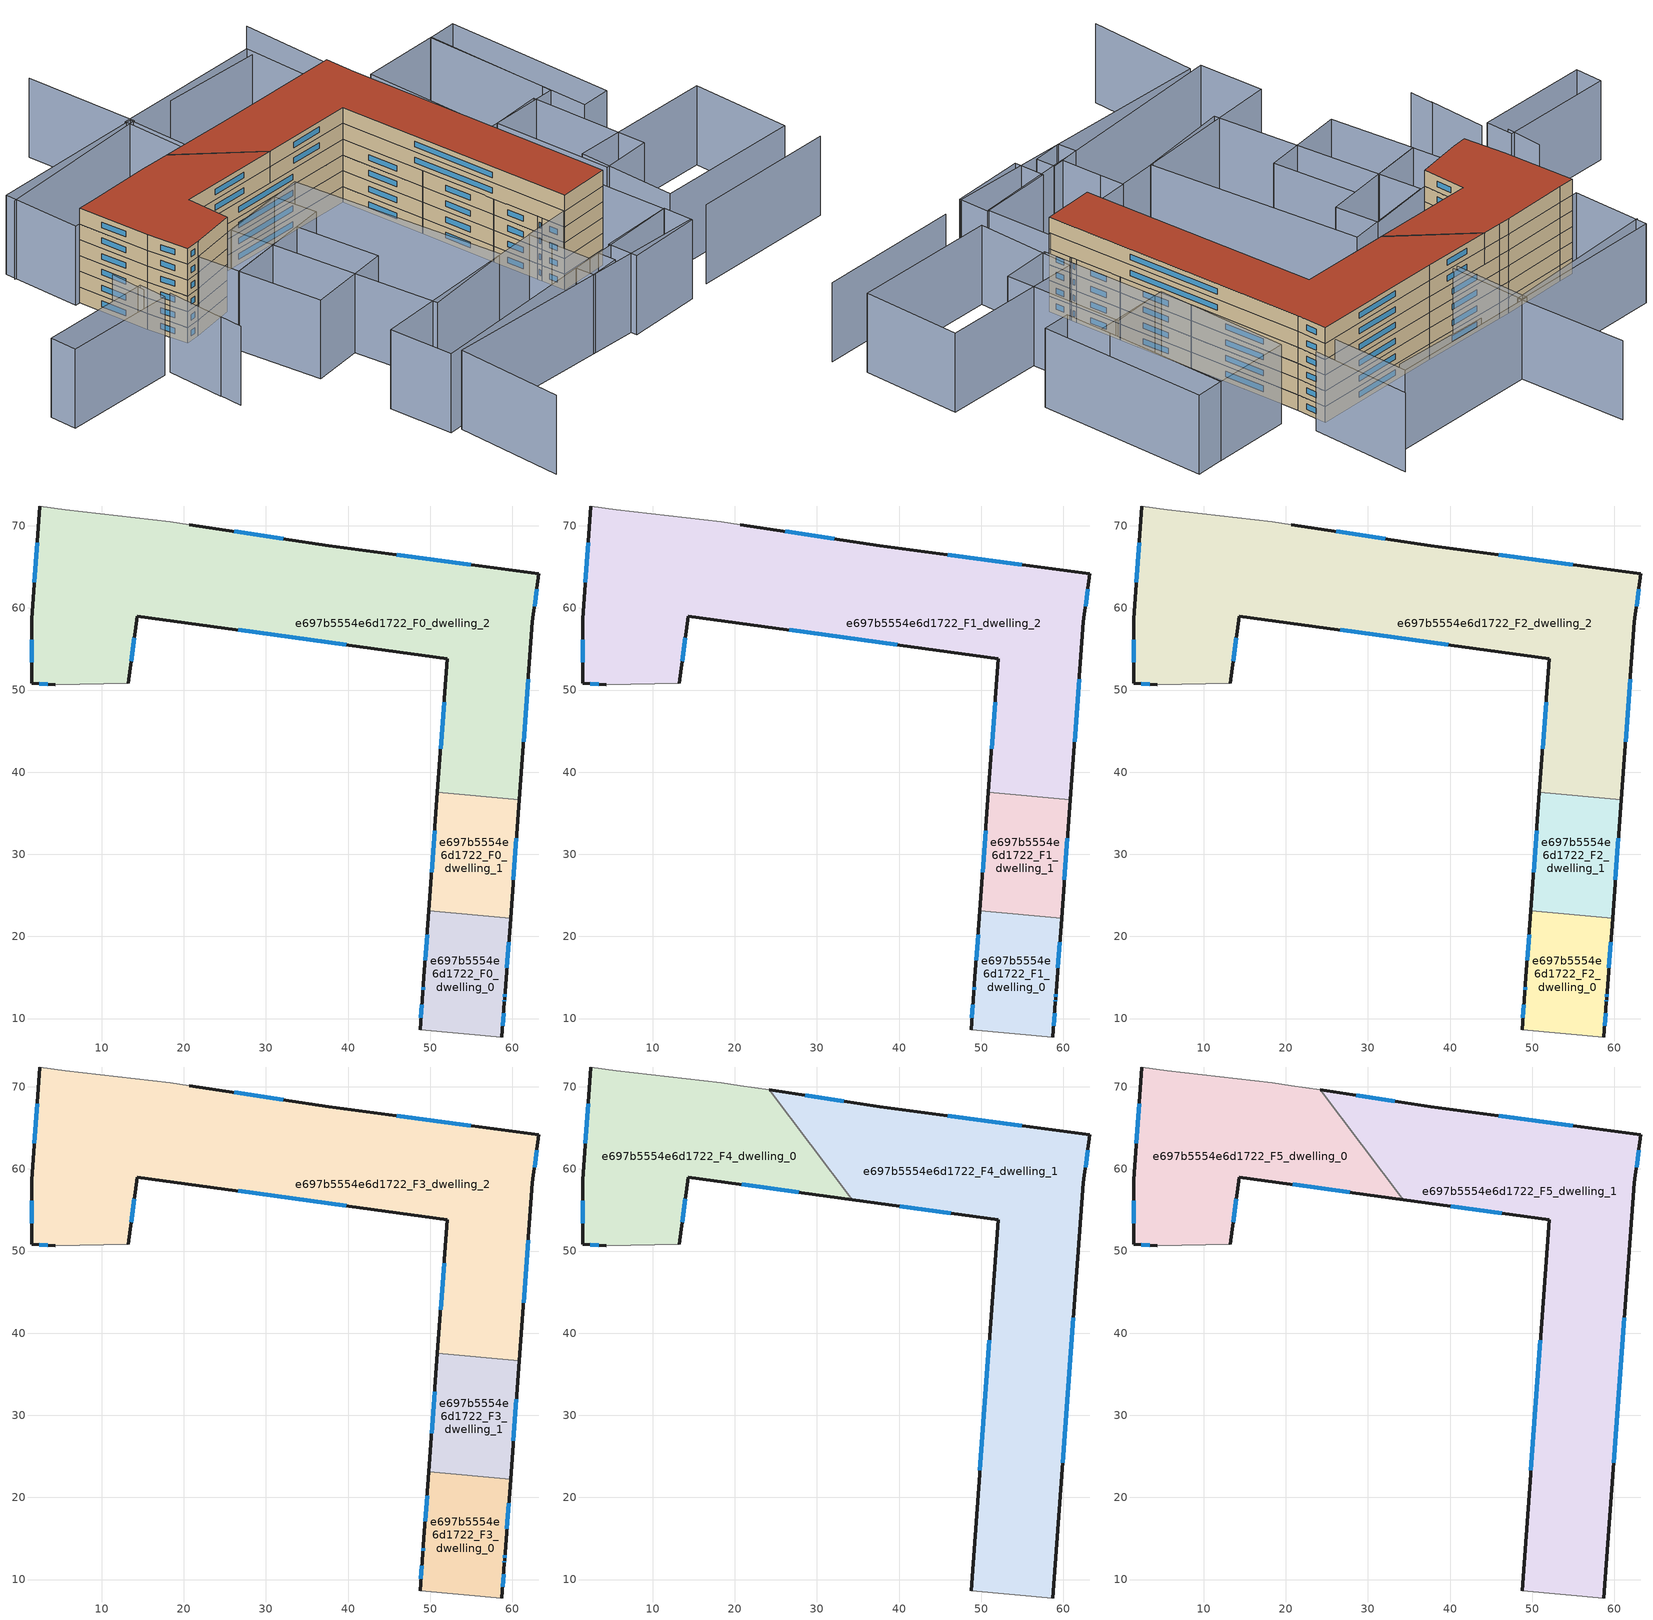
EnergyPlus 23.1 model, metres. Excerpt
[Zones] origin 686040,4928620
e697b5554e6d1722_F0_dwelling_0
 floor ground (EU_floor_Construction): 59.79,22.21 59.13,13.28 59.12,13.23 59.06,12.34 59.05,12.29 59.04,12.04 58.72,7.76 48.77,8.65 49.1,13.18 49.1,13.23 49.17,14.12 49.17,14.17 49.83,23.1 z0
 wall outside (EU_wall_Construction): 58.72,7.76 59.04,12.04 59.05,12.29 59.06,12.34 59.12,13.23 59.13,13.28 59.79,22.21 / 49.83,23.1 49.17,14.17 49.17,14.12 49.1,13.23 49.1,13.18 48.77,8.65 z0:3
 wall to e697b5554e6d1722_F0_dwelling_1 (EU_wall_Construction): 59.79,22.21 49.83,23.1 z0:3
 wall adiabatic (EU_wall_Construction): 48.77,8.65 58.72,7.76 z0:3
 window (EU_Window_Construction): 59.34,16.19 59.57,19.31 / 59.08,12.63 59.1,12.94 / 59.04,12.12 59.05,12.21 / 58.82,9.15 58.93,10.64 / 48.99,11.7 48.88,10.12 / 49.15,13.83 49.13,13.52 / 49.61,20.2 49.39,17.08 z0.98:2.02
e697b5554e6d1722_F0_dwelling_1
 floor ground (EU_floor_Construction): 60.85,36.65 59.79,22.21 49.83,23.1 50.88,37.54 z0
 wall outside (EU_wall_Construction): 59.79,22.21 60.85,36.65 / 50.88,37.54 49.83,23.1 z0:3
 wall to e697b5554e6d1722_F0_dwelling_2 (EU_wall_Construction): 60.85,36.65 50.88,37.54 z0:3
 window (EU_Window_Construction): 60.13,26.91 60.5,31.95 / 50.54,32.84 50.17,27.8 z0.98:2.02
e697b5554e6d1722_F0_dwelling_2
 floor ground (EU_floor_Construction): 63.24,64.17 62.45,58.34 60.85,36.65 50.88,37.54 52.07,53.79 14.35,59.02 13.22,50.85 4.36,50.66 1.46,50.83 1.5,58.65 2.45,72.42 5.53,71.99 18.35,70.51 20.64,70.16 37.62,67.61 z0
 wall outside (EU_wall_Construction): 13.22,50.85 14.35,59.02 52.07,53.79 50.88,37.54 / 2.45,72.42 1.5,58.65 1.46,50.83 4.36,50.66 / 60.85,36.65 62.45,58.34 63.24,64.17 37.62,67.61 20.64,70.16 z0:3
 wall adiabatic (EU_wall_Construction): 4.36,50.66 13.22,50.85 / 20.64,70.16 18.35,70.51 5.53,71.99 2.45,72.42 z0:3
 window (EU_Window_Construction): 26.62,57.32 39.8,55.49 / 13.59,53.5 13.98,56.36 / 2.4,50.77 3.42,50.71 / 1.49,56.1 1.47,53.37 / 2.14,67.94 1.81,63.12 / 32.1,68.43 26.16,69.33 / 54.91,65.28 45.95,66.49 / 62.71,60.24 62.98,62.27 / 61.37,43.7 61.93,51.29 / 51.68,48.51 51.27,42.83 z0.98:2.02
e697b5554e6d1722_F1_dwelling_0
 floor to e697b5554e6d1722_F0_dwelling_0 (EU_floor_Construction): 59.79,22.21 59.13,13.28 59.12,13.23 59.06,12.34 59.05,12.29 59.04,12.04 58.72,7.76 48.77,8.65 49.1,13.18 49.1,13.23 49.17,14.12 49.17,14.17 49.83,23.1 z3
 wall outside (EU_wall_Construction): 58.72,7.76 59.04,12.04 59.05,12.29 59.06,12.34 59.12,13.23 59.13,13.28 59.79,22.21 / 49.83,23.1 49.17,14.17 49.17,14.12 49.1,13.23 49.1,13.18 48.77,8.65 z3:6
 wall to e697b5554e6d1722_F1_dwelling_1 (EU_wall_Construction): 59.79,22.21 49.83,23.1 z3:6
 wall adiabatic (EU_wall_Construction): 48.77,8.65 58.72,7.76 z3:6
 window (EU_Window_Construction): 59.34,16.19 59.57,19.31 / 59.08,12.63 59.1,12.94 / 59.04,12.12 59.05,12.21 / 58.82,9.15 58.93,10.64 / 48.99,11.7 48.88,10.12 / 49.15,13.83 49.13,13.52 / 49.61,20.2 49.39,17.08 z3.98:5.02
e697b5554e6d1722_F1_dwelling_1
 floor to e697b5554e6d1722_F0_dwelling_1 (EU_floor_Construction): 60.85,36.65 59.79,22.21 49.83,23.1 50.88,37.54 z3
 wall outside (EU_wall_Construction): 59.79,22.21 60.85,36.65 / 50.88,37.54 49.83,23.1 z3:6
 wall to e697b5554e6d1722_F1_dwelling_2 (EU_wall_Construction): 60.85,36.65 50.88,37.54 z3:6
 window (EU_Window_Construction): 60.13,26.91 60.5,31.95 / 50.54,32.84 50.17,27.8 z3.98:5.02
e697b5554e6d1722_F1_dwelling_2
 floor to e697b5554e6d1722_F0_dwelling_2 (EU_floor_Construction): 63.24,64.17 62.45,58.34 60.85,36.65 50.88,37.54 52.07,53.79 14.35,59.02 13.22,50.85 4.36,50.66 1.46,50.83 1.5,58.65 2.45,72.42 5.53,71.99 18.35,70.51 20.64,70.16 37.62,67.61 z3
 wall outside (EU_wall_Construction): 13.22,50.85 14.35,59.02 52.07,53.79 50.88,37.54 / 2.45,72.42 1.5,58.65 1.46,50.83 4.36,50.66 / 60.85,36.65 62.45,58.34 63.24,64.17 37.62,67.61 20.64,70.16 z3:6
 wall adiabatic (EU_wall_Construction): 4.36,50.66 13.22,50.85 / 20.64,70.16 18.35,70.51 5.53,71.99 2.45,72.42 z3:6
 window (EU_Window_Construction): 26.62,57.32 39.8,55.49 / 13.59,53.5 13.98,56.36 / 2.4,50.77 3.42,50.71 / 1.49,56.1 1.47,53.37 / 2.14,67.94 1.81,63.12 / 32.1,68.43 26.16,69.33 / 54.91,65.28 45.95,66.49 / 62.71,60.24 62.98,62.27 / 61.37,43.7 61.93,51.29 / 51.68,48.51 51.27,42.83 z3.98:5.02
e697b5554e6d1722_F2_dwelling_0
 floor to e697b5554e6d1722_F1_dwelling_0 (EU_floor_Construction): 59.79,22.21 59.13,13.28 59.12,13.23 59.06,12.34 59.05,12.29 59.04,12.04 58.72,7.76 48.77,8.65 49.1,13.18 49.1,13.23 49.17,14.12 49.17,14.17 49.83,23.1 z6
 wall outside (EU_wall_Construction): 58.72,7.76 59.04,12.04 59.05,12.29 59.06,12.34 59.12,13.23 59.13,13.28 59.79,22.21 / 49.83,23.1 49.17,14.17 49.17,14.12 49.1,13.23 49.1,13.18 48.77,8.65 z6:9
 wall to e697b5554e6d1722_F2_dwelling_1 (EU_wall_Construction): 59.79,22.21 49.83,23.1 z6:9
 wall adiabatic (EU_wall_Construction): 48.77,8.65 58.72,7.76 z6:9
 window (EU_Window_Construction): 59.34,16.19 59.57,19.31 / 59.08,12.63 59.1,12.94 / 59.04,12.12 59.05,12.21 / 58.82,9.15 58.93,10.64 / 48.99,11.7 48.88,10.12 / 49.15,13.83 49.13,13.52 / 49.61,20.2 49.39,17.08 z6.98:8.02
e697b5554e6d1722_F2_dwelling_1
 floor to e697b5554e6d1722_F1_dwelling_1 (EU_floor_Construction): 60.85,36.65 59.79,22.21 49.83,23.1 50.88,37.54 z6
 wall outside (EU_wall_Construction): 59.79,22.21 60.85,36.65 / 50.88,37.54 49.83,23.1 z6:9
 wall to e697b5554e6d1722_F2_dwelling_2 (EU_wall_Construction): 60.85,36.65 50.88,37.54 z6:9
 window (EU_Window_Construction): 60.13,26.91 60.5,31.95 / 50.54,32.84 50.17,27.8 z6.98:8.02
e697b5554e6d1722_F2_dwelling_2
 floor to e697b5554e6d1722_F1_dwelling_2 (EU_floor_Construction): 63.24,64.17 62.45,58.34 60.85,36.65 50.88,37.54 52.07,53.79 14.35,59.02 13.22,50.85 4.36,50.66 1.46,50.83 1.5,58.65 2.45,72.42 5.53,71.99 18.35,70.51 20.64,70.16 37.62,67.61 z6
 wall outside (EU_wall_Construction): 13.22,50.85 14.35,59.02 52.07,53.79 50.88,37.54 / 2.45,72.42 1.5,58.65 1.46,50.83 4.36,50.66 / 60.85,36.65 62.45,58.34 63.24,64.17 37.62,67.61 20.64,70.16 z6:9
 wall adiabatic (EU_wall_Construction): 4.36,50.66 13.22,50.85 / 20.64,70.16 18.35,70.51 5.53,71.99 2.45,72.42 z6:9
 window (EU_Window_Construction): 26.62,57.32 39.8,55.49 / 13.59,53.5 13.98,56.36 / 2.4,50.77 3.42,50.71 / 1.49,56.1 1.47,53.37 / 2.14,67.94 1.81,63.12 / 32.1,68.43 26.16,69.33 / 54.91,65.28 45.95,66.49 / 62.71,60.24 62.98,62.27 / 61.37,43.7 61.93,51.29 / 51.68,48.51 51.27,42.83 z6.98:8.02
e697b5554e6d1722_F3_dwelling_0
 floor to e697b5554e6d1722_F2_dwelling_0 (EU_floor_Construction): 59.79,22.21 59.13,13.28 59.12,13.23 59.06,12.34 59.05,12.29 59.04,12.04 58.72,7.76 48.77,8.65 49.1,13.18 49.1,13.23 49.17,14.12 49.17,14.17 49.83,23.1 z9
 wall outside (EU_wall_Construction): 58.72,7.76 59.04,12.04 59.05,12.29 59.06,12.34 59.12,13.23 59.13,13.28 59.79,22.21 / 49.83,23.1 49.17,14.17 49.17,14.12 49.1,13.23 49.1,13.18 48.77,8.65 z9:12
 wall to e697b5554e6d1722_F3_dwelling_1 (EU_wall_Construction): 59.79,22.21 49.83,23.1 z9:12
 wall adiabatic (EU_wall_Construction): 48.77,8.65 58.72,7.76 z9:12
 window (EU_Window_Construction): 59.34,16.19 59.57,19.31 / 59.08,12.63 59.1,12.94 / 59.04,12.12 59.05,12.21 / 58.82,9.15 58.93,10.64 / 48.99,11.7 48.88,10.12 / 49.15,13.83 49.13,13.52 / 49.61,20.2 49.39,17.08 z9.98:11.02
e697b5554e6d1722_F3_dwelling_1
 floor to e697b5554e6d1722_F2_dwelling_1 (EU_floor_Construction): 60.85,36.65 59.79,22.21 49.83,23.1 50.88,37.54 z9
 wall outside (EU_wall_Construction): 59.79,22.21 60.85,36.65 / 50.88,37.54 49.83,23.1 z9:12
 wall to e697b5554e6d1722_F3_dwelling_2 (EU_wall_Construction): 60.85,36.65 50.88,37.54 z9:12
 window (EU_Window_Construction): 60.13,26.91 60.5,31.95 / 50.54,32.84 50.17,27.8 z9.98:11.02
e697b5554e6d1722_F3_dwelling_2
 floor to e697b5554e6d1722_F2_dwelling_2 (EU_floor_Construction): 63.24,64.17 62.45,58.34 60.85,36.65 50.88,37.54 52.07,53.79 14.35,59.02 13.22,50.85 4.36,50.66 1.46,50.83 1.5,58.65 2.45,72.42 5.53,71.99 18.35,70.51 20.64,70.16 37.62,67.61 z9
 wall outside (EU_wall_Construction): 13.22,50.85 14.35,59.02 52.07,53.79 50.88,37.54 / 2.45,72.42 1.5,58.65 1.46,50.83 4.36,50.66 / 60.85,36.65 62.45,58.34 63.24,64.17 37.62,67.61 20.64,70.16 z9:12
 wall adiabatic (EU_wall_Construction): 4.36,50.66 13.22,50.85 / 20.64,70.16 18.35,70.51 5.53,71.99 2.45,72.42 z9:12
 window (EU_Window_Construction): 26.62,57.32 39.8,55.49 / 13.59,53.5 13.98,56.36 / 2.4,50.77 3.42,50.71 / 1.49,56.1 1.47,53.37 / 2.14,67.94 1.81,63.12 / 32.1,68.43 26.16,69.33 / 54.91,65.28 45.95,66.49 / 62.71,60.24 62.98,62.27 / 61.37,43.7 61.93,51.29 / 51.68,48.51 51.27,42.83 z9.98:11.02
e697b5554e6d1722_F4_dwelling_0
 floor to e697b5554e6d1722_F3_dwelling_2 (EU_floor_Construction): 24.2,69.62 34.3,56.25 14.35,59.02 13.22,50.85 4.36,50.66 1.46,50.83 1.5,58.65 2.45,72.42 5.53,71.99 18.35,70.51 20.64,70.16 z12
 wall outside (EU_wall_Construction): 2.45,72.42 1.5,58.65 1.46,50.83 4.36,50.66 / 13.22,50.85 14.35,59.02 34.3,56.25 z12:15
 wall adiabatic (EU_wall_Construction): 24.2,69.62 20.64,70.16 18.35,70.51 5.53,71.99 2.45,72.42 / 4.36,50.66 13.22,50.85 z12:15
 wall to e697b5554e6d1722_F4_dwelling_1 (EU_wall_Construction): 34.3,56.25 24.2,69.62 z12:15
 window (EU_Window_Construction): 2.4,50.77 3.42,50.71 / 1.49,56.1 1.47,53.37 / 2.14,67.94 1.81,63.12 / 20.84,58.12 27.81,57.15 / 13.59,53.5 13.98,56.36 z12.98:14.02
e697b5554e6d1722_F4_dwelling_1
 floor to e697b5554e6d1722_F3_dwelling_0 (EU_floor_Construction): 59.79,22.21 59.06,12.31 59.05,12.29 58.72,7.76 48.77,8.65 49.83,23.1 z12
 floor to e697b5554e6d1722_F3_dwelling_1 (EU_floor_Construction): 60.85,36.65 59.79,22.21 49.83,23.1 50.88,37.54 z12
 floor to e697b5554e6d1722_F3_dwelling_2 (EU_floor_Construction): 63.24,64.17 62.45,58.34 60.85,36.65 50.88,37.54 52.07,53.79 34.3,56.25 24.2,69.62 37.62,67.61 z12
 wall outside (EU_wall_Construction): 58.72,7.76 62.45,58.34 63.24,64.17 37.62,67.61 24.2,69.62 / 34.3,56.25 52.07,53.79 48.77,8.65 z12:15
 wall adiabatic (EU_wall_Construction): 48.77,8.65 58.72,7.76 z12:15
 window (EU_Window_Construction): 33.26,68.26 28.56,68.97 / 54.91,65.28 45.95,66.49 / 62.71,60.24 62.98,62.27 / 59.93,24.21 61.24,41.89 / 51,39.11 49.84,23.33 / 40.08,55.45 46.29,54.59 z12.98:14.02
e697b5554e6d1722_F5_dwelling_0
 floor to e697b5554e6d1722_F4_dwelling_0 (EU_floor_Construction): 24.2,69.62 34.3,56.25 14.35,59.02 13.22,50.85 4.36,50.66 1.46,50.83 1.5,58.65 2.45,72.42 5.53,71.99 18.35,70.51 20.64,70.16 z15
 wall outside (EU_wall_Construction): 2.45,72.42 1.5,58.65 1.46,50.83 4.36,50.66 / 13.22,50.85 14.35,59.02 34.3,56.25 z15:18
 wall adiabatic (EU_wall_Construction): 24.2,69.62 20.64,70.16 18.35,70.51 5.53,71.99 2.45,72.42 / 4.36,50.66 13.22,50.85 z15:18
 wall to e697b5554e6d1722_F5_dwelling_1 (EU_wall_Construction): 34.3,56.25 24.2,69.62 z15:18
 window (EU_Window_Construction): 2.4,50.77 3.42,50.71 / 1.49,56.1 1.47,53.37 / 2.14,67.94 1.81,63.12 / 20.84,58.12 27.81,57.15 / 13.59,53.5 13.98,56.36 z15.98:17.02
 roof outside (EU_roof_Construction): 34.3,56.25 24.2,69.62 20.64,70.16 18.35,70.51 5.53,71.99 2.45,72.42 1.5,58.65 1.46,50.83 4.36,50.66 13.22,50.85 14.35,59.02 z18
e697b5554e6d1722_F5_dwelling_1
 floor to e697b5554e6d1722_F4_dwelling_1 (EU_floor_Construction): 63.24,64.17 62.45,58.34 58.72,7.76 48.77,8.65 52.07,53.79 34.3,56.25 24.2,69.62 37.62,67.61 z15
 wall outside (EU_wall_Construction): 58.72,7.76 62.45,58.34 63.24,64.17 37.62,67.61 24.2,69.62 / 34.3,56.25 52.07,53.79 48.77,8.65 z15:18
 wall adiabatic (EU_wall_Construction): 48.77,8.65 58.72,7.76 z15:18
 window (EU_Window_Construction): 33.26,68.26 28.56,68.97 / 54.91,65.28 45.95,66.49 / 62.71,60.24 62.98,62.27 / 59.93,24.21 61.24,41.89 / 51,39.11 49.84,23.33 / 40.08,55.45 46.29,54.59 z15.98:17.02
 roof outside (EU_roof_Construction): 58.72,7.76 62.45,58.34 63.24,64.17 37.62,67.61 24.2,69.62 34.3,56.25 52.07,53.79 48.77,8.65 z18
shading: 63.02,-9.55 91.05,-13.29 / -0.05,-21.57 3.24,-1.09 / 3.24,-1.09 57.83,-9.85 / -9.21,37.69 -9.95,33.1 / -7.61,48.3 -9.38,37.39 / -7.84,59.34 -9.05,52.56 / 66.15,64.35 69.01,83.46 / 61.99,77.74 42.82,81.03 / 36.14,104.19 34.28,82.57 / 34.28,82.57 2.83,85.27 / 57.88,-10.17 43.49,-8.79 / 43.49,-8.79 44.05,-2.96 / 44.05,-2.96 58.44,-4.35 / 58.44,-4.35 57.88,-10.17 / 34.74,-6.18 34.92,-2.6 / 34.92,-2.6 40.75,-2.89 / 40.75,-2.89 40.57,-6.47 / 40.57,-6.47 34.74,-6.18 / 38.56,-2.95 39.51,9.51 / 39.51,9.51 59.14,8.01 / 59.14,8.01 58.19,-4.45 / 58.19,-4.45 38.56,-2.95 / 93.31,12.06 90.63,-6.72 / 90.63,-6.72 62.71,-2.74 / 62.71,-2.74 65.39,16.05 / 65.39,16.05 93.31,12.06 / 2.36,12.05 39.48,9.39 / 39.48,9.39 38.6,-2.86 / 38.6,-2.86 1.48,-0.2 / 1.48,-0.2 2.36,12.05 / 65.85,32.85 75.58,32.05 / 75.58,32.05 73.73,9.52 / 73.73,9.52 64,10.32 / 64,10.32 65.85,32.85 / 32.57,50.41 31.9,9.97 / 31.9,9.97 13.53,10.27 / 13.53,10.27 14.2,50.71 / 14.2,50.71 32.57,50.41 / 3.93,26.71 4.21,42.72 / 4.21,42.72 20.92,42.42 / 20.92,42.42 20.63,26.41 / 20.63,26.41 3.93,26.71 / 87.86,55.76 84.06,23.46 / 84.06,23.46 78.45,24.12 / 78.45,24.12 82.25,56.42 / 82.25,56.42 87.86,55.76 / 67.4,58.3 82.45,56.39 / 82.45,56.39 79.26,31.15 / 79.26,31.15 64.21,33.05 / 64.21,33.05 67.4,58.3 / 26.61,42.35 4.22,42.69 / 4.22,42.69 4.35,50.98 / 4.35,50.98 26.74,50.64 / 26.74,50.64 26.61,42.35 / -30.66,51.68 -29.9,56.86 / -29.9,56.86 -8.25,53.71 / -8.25,53.71 -9,48.53 / -9,48.53 -30.66,51.68 / 61.13,64.45 31.16,68.47 / 31.16,68.47 33.19,83.61 / 33.19,83.61 63.16,79.58 / 63.16,79.58 61.13,64.45 / 32.15,68.44 1.5,72.52 / 1.5,72.52 3.48,87.37 / 3.48,87.37 34.12,83.29 / 34.12,83.29 32.15,68.44 z0:15
[Building]
EU S2 Campaign: North Axis=0; Terrain=City; Solar Distribution=FullExterior
[Site:Location]
Bologna: Latitude=44.5; Longitude=11.25; Time Zone=1; Elevation=37
[SizingPeriod:WeatherFileDays]
AnnualSizingPeriod: Begin Month=1; Begin Day of Month=1; End Month=12; End Day of Month=31; Day of Week for Start Day=Monday; Use Weather File Daylight Saving Period=No; Use Weather File Rain and Snow Indicators=No
[MATERIAL]
EU_InternalMass_Material: Roughness=MediumRough; Thickness=0.1; Conductivity=1; Density=1800; Specific Heat=900; Thermal Absorptance=0.9; Solar Absorptance=0.7; Visible Absorptance=0.7
[MATERIAL:NOMASS] Roughness=MediumRough; Thermal Absorptance=0.9; Solar Absorptance=0.7; Visible Absorptance=0.7
Name | Thermal Resistance
EU_wall_NoMass | 0.905828
EU_roof_NoMass | 0.37593
EU_floor_NoMass | 0.67114
[WINDOWMATERIAL:SIMPLEGLAZINGSYSTEM]
EU_Window_SimpleGlazing: UFactor=4.52486; Solar Heat Gain Coefficient=0.85; Visible Transmittance=0.85
[CONSTRUCTION]
EU_wall_Construction: EU_wall_NoMass
EU_roof_Construction: EU_roof_NoMass
EU_floor_Construction: EU_floor_NoMass
EU_InternalMass_Construction: EU_InternalMass_Material
EU_Window_Construction: EU_Window_SimpleGlazing
[ZONE] Type=1; Multiplier=1; Ceiling Height=autocalculate; Floor Area=autocalculate; Part of Total Floor Area=Yes
Name | Volume
e697b5554e6d1722_F0_dwelling_0; e697b5554e6d1722_F1_dwelling_0; e697b5554e6d1722_F2_dwelling_0; e697b5554e6d1722_F3_dwelling_0 | 434.542
e697b5554e6d1722_F4_dwelling_0; e697b5554e6d1722_F5_dwelling_0 | 1311.01
e697b5554e6d1722_F0_dwelling_1; e697b5554e6d1722_F1_dwelling_1; e697b5554e6d1722_F2_dwelling_1; e697b5554e6d1722_F3_dwelling_1 | 434.414
e697b5554e6d1722_F4_dwelling_1; e697b5554e6d1722_F5_dwelling_1 | 2535.19
e697b5554e6d1722_F0_dwelling_2; e697b5554e6d1722_F1_dwelling_2; e697b5554e6d1722_F2_dwelling_2; e697b5554e6d1722_F3_dwelling_2 | 2977.26
[INTERNALMASS] Construction=EU_InternalMass_Construction
Name | Zone or ZoneList | Surface Area
e697b5554e6d1722_F0_dwelling_0_EU_InternalMass | e697b5554e6d1722_F0_dwelling_0 | 144.841
e697b5554e6d1722_F0_dwelling_1_EU_InternalMass | e697b5554e6d1722_F0_dwelling_1 | 144.803
e697b5554e6d1722_F0_dwelling_2_EU_InternalMass | e697b5554e6d1722_F0_dwelling_2 | 992.423
e697b5554e6d1722_F1_dwelling_0_EU_InternalMass | e697b5554e6d1722_F1_dwelling_0 | 144.841
e697b5554e6d1722_F1_dwelling_1_EU_InternalMass | e697b5554e6d1722_F1_dwelling_1 | 144.803
e697b5554e6d1722_F1_dwelling_2_EU_InternalMass | e697b5554e6d1722_F1_dwelling_2 | 992.423
e697b5554e6d1722_F2_dwelling_0_EU_InternalMass | e697b5554e6d1722_F2_dwelling_0 | 144.841
e697b5554e6d1722_F2_dwelling_1_EU_InternalMass | e697b5554e6d1722_F2_dwelling_1 | 144.803
e697b5554e6d1722_F2_dwelling_2_EU_InternalMass | e697b5554e6d1722_F2_dwelling_2 | 992.423
e697b5554e6d1722_F3_dwelling_0_EU_InternalMass | e697b5554e6d1722_F3_dwelling_0 | 144.841
e697b5554e6d1722_F3_dwelling_1_EU_InternalMass | e697b5554e6d1722_F3_dwelling_1 | 144.803
e697b5554e6d1722_F3_dwelling_2_EU_InternalMass | e697b5554e6d1722_F3_dwelling_2 | 992.423
e697b5554e6d1722_F4_dwelling_0_EU_InternalMass | e697b5554e6d1722_F4_dwelling_0 | 437.004
e697b5554e6d1722_F4_dwelling_1_EU_InternalMass | e697b5554e6d1722_F4_dwelling_1 | 845.063
e697b5554e6d1722_F5_dwelling_0_EU_InternalMass | e697b5554e6d1722_F5_dwelling_0 | 437.004
e697b5554e6d1722_F5_dwelling_1_EU_InternalMass | e697b5554e6d1722_F5_dwelling_1 | 845.063
[OTHEREQUIPMENT] Fuel Type=Electricity; Design Level Calculation Method=Watts/Area; Power per Zone Floor Area=1; Fraction Latent=0; Fraction Radiant=0; Fraction Lost=0; Carbon Dioxide Generation Rate=0; EndUse Subcategory=EU_Step8_InternalGains
Name | Zone or ZoneList or Space or SpaceList | Schedule
EU_Step8_InternalGain_e697b5554e6d1722_F0_dwelling_0_f000 | e697b5554e6d1722_F0_dwelling_0 | EU_Step8_GainSchedule_e697b5554e6d1722_F0_dwelling_0_f000
EU_Step8_InternalGain_e697b5554e6d1722_F0_dwelling_1_f000 | e697b5554e6d1722_F0_dwelling_1 | EU_Step8_GainSchedule_e697b5554e6d1722_F0_dwelling_1_f000
EU_Step8_InternalGain_e697b5554e6d1722_F0_dwelling_2_f000 | e697b5554e6d1722_F0_dwelling_2 | EU_Step8_GainSchedule_e697b5554e6d1722_F0_dwelling_2_f000
EU_Step8_InternalGain_e697b5554e6d1722_F1_dwelling_0_f000 | e697b5554e6d1722_F1_dwelling_0 | EU_Step8_GainSchedule_e697b5554e6d1722_F1_dwelling_0_f000
EU_Step8_InternalGain_e697b5554e6d1722_F1_dwelling_1_f000 | e697b5554e6d1722_F1_dwelling_1 | EU_Step8_GainSchedule_e697b5554e6d1722_F1_dwelling_1_f000
EU_Step8_InternalGain_e697b5554e6d1722_F1_dwelling_2_f000 | e697b5554e6d1722_F1_dwelling_2 | EU_Step8_GainSchedule_e697b5554e6d1722_F1_dwelling_2_f000
EU_Step8_InternalGain_e697b5554e6d1722_F2_dwelling_0_f000 | e697b5554e6d1722_F2_dwelling_0 | EU_Step8_GainSchedule_e697b5554e6d1722_F2_dwelling_0_f000
EU_Step8_InternalGain_e697b5554e6d1722_F2_dwelling_1_f000 | e697b5554e6d1722_F2_dwelling_1 | EU_Step8_GainSchedule_e697b5554e6d1722_F2_dwelling_1_f000
EU_Step8_InternalGain_e697b5554e6d1722_F2_dwelling_2_f000 | e697b5554e6d1722_F2_dwelling_2 | EU_Step8_GainSchedule_e697b5554e6d1722_F2_dwelling_2_f000
EU_Step8_InternalGain_e697b5554e6d1722_F3_dwelling_0_f000 | e697b5554e6d1722_F3_dwelling_0 | EU_Step8_GainSchedule_e697b5554e6d1722_F3_dwelling_0_f000
EU_Step8_InternalGain_e697b5554e6d1722_F3_dwelling_1_f000 | e697b5554e6d1722_F3_dwelling_1 | EU_Step8_GainSchedule_e697b5554e6d1722_F3_dwelling_1_f000
EU_Step8_InternalGain_e697b5554e6d1722_F3_dwelling_2_f000 | e697b5554e6d1722_F3_dwelling_2 | EU_Step8_GainSchedule_e697b5554e6d1722_F3_dwelling_2_f000
EU_Step8_InternalGain_e697b5554e6d1722_F4_dwelling_0_f000 | e697b5554e6d1722_F4_dwelling_0 | EU_Step8_GainSchedule_e697b5554e6d1722_F4_dwelling_0_f000
EU_Step8_InternalGain_e697b5554e6d1722_F4_dwelling_1_f000 | e697b5554e6d1722_F4_dwelling_1 | EU_Step8_GainSchedule_e697b5554e6d1722_F4_dwelling_1_f000
EU_Step8_InternalGain_e697b5554e6d1722_F5_dwelling_0_f000 | e697b5554e6d1722_F5_dwelling_0 | EU_Step8_GainSchedule_e697b5554e6d1722_F5_dwelling_0_f000
EU_Step8_InternalGain_e697b5554e6d1722_F5_dwelling_1_f000 | e697b5554e6d1722_F5_dwelling_1 | EU_Step8_GainSchedule_e697b5554e6d1722_F5_dwelling_1_f000
[ZONEVENTILATION:DESIGNFLOWRATE] Schedule=EU_AlwaysOn; Design Flow Rate Calculation Method=AirChanges/Hour; Air Changes per Hour=0.73129; Ventilation Type=Natural; Fan Pressure Rise=0; Fan Total Efficiency=1; Constant Term Coefficient=1; Temperature Term Coefficient=0; Velocity Term Coefficient=0; Velocity Squared Term Coefficient=0; Minimum Indoor Temperature=-100; Maximum Indoor Temperature=100; Delta Temperature=-100; Minimum Outdoor Temperature=-100; Maximum Outdoor Temperature=100; Maximum Wind Speed=40
Name | Zone or ZoneList or Space or SpaceList
EU_ConstantAir_e697b5554e6d1722_F0_dwelling_0 | e697b5554e6d1722_F0_dwelling_0
EU_ConstantAir_e697b5554e6d1722_F0_dwelling_1 | e697b5554e6d1722_F0_dwelling_1
EU_ConstantAir_e697b5554e6d1722_F0_dwelling_2 | e697b5554e6d1722_F0_dwelling_2
EU_ConstantAir_e697b5554e6d1722_F1_dwelling_0 | e697b5554e6d1722_F1_dwelling_0
EU_ConstantAir_e697b5554e6d1722_F1_dwelling_1 | e697b5554e6d1722_F1_dwelling_1
EU_ConstantAir_e697b5554e6d1722_F1_dwelling_2 | e697b5554e6d1722_F1_dwelling_2
EU_ConstantAir_e697b5554e6d1722_F2_dwelling_0 | e697b5554e6d1722_F2_dwelling_0
EU_ConstantAir_e697b5554e6d1722_F2_dwelling_1 | e697b5554e6d1722_F2_dwelling_1
EU_ConstantAir_e697b5554e6d1722_F2_dwelling_2 | e697b5554e6d1722_F2_dwelling_2
EU_ConstantAir_e697b5554e6d1722_F3_dwelling_0 | e697b5554e6d1722_F3_dwelling_0
EU_ConstantAir_e697b5554e6d1722_F3_dwelling_1 | e697b5554e6d1722_F3_dwelling_1
EU_ConstantAir_e697b5554e6d1722_F3_dwelling_2 | e697b5554e6d1722_F3_dwelling_2
EU_ConstantAir_e697b5554e6d1722_F4_dwelling_0 | e697b5554e6d1722_F4_dwelling_0
EU_ConstantAir_e697b5554e6d1722_F4_dwelling_1 | e697b5554e6d1722_F4_dwelling_1
EU_ConstantAir_e697b5554e6d1722_F5_dwelling_0 | e697b5554e6d1722_F5_dwelling_0
EU_ConstantAir_e697b5554e6d1722_F5_dwelling_1 | e697b5554e6d1722_F5_dwelling_1
[HVACTEMPLATE:THERMOSTAT] Constant Heating Setpoint=20; Constant Cooling Setpoint=50
EU_HeatOnly_e697b5554e6d1722_F0_dwelling_0; EU_HeatOnly_e697b5554e6d1722_F0_dwelling_1; EU_HeatOnly_e697b5554e6d1722_F0_dwelling_2; EU_HeatOnly_e697b5554e6d1722_F1_dwelling_0; EU_HeatOnly_e697b5554e6d1722_F1_dwelling_1; EU_HeatOnly_e697b5554e6d1722_F1_dwelling_2; EU_HeatOnly_e697b5554e6d1722_F2_dwelling_0; EU_HeatOnly_e697b5554e6d1722_F2_dwelling_1; EU_HeatOnly_e697b5554e6d1722_F2_dwelling_2; EU_HeatOnly_e697b5554e6d1722_F3_dwelling_0; EU_HeatOnly_e697b5554e6d1722_F3_dwelling_1; EU_HeatOnly_e697b5554e6d1722_F3_dwelling_2; EU_HeatOnly_e697b5554e6d1722_F4_dwelling_0; EU_HeatOnly_e697b5554e6d1722_F4_dwelling_1; EU_HeatOnly_e697b5554e6d1722_F5_dwelling_0; EU_HeatOnly_e697b5554e6d1722_F5_dwelling_1
[HVACTEMPLATE:ZONE:IDEALLOADSAIRSYSTEM] System Availability Schedule=EU_AlwaysOn; Maximum Heating Supply Air Temperature=50; Minimum Cooling Supply Air Temperature=13; Maximum Heating Supply Air Humidity Ratio=0.0156; Minimum Cooling Supply Air Humidity Ratio=0.0077; Heating Limit=NoLimit; Cooling Limit=NoLimit; Heating Availability Schedule=EU_AlwaysOn; Cooling Availability Schedule=EU_CoolingOff; Dehumidification Control Type=ConstantSensibleHeatRatio; Cooling Sensible Heat Ratio=0.7; Dehumidification Setpoint=60; Humidification Control Type=None; Humidification Setpoint=30; Outdoor Air Method=None; Outdoor Air Flow Rate per Person=0.00944; Outdoor Air Flow Rate per Zone Floor Area=0; Outdoor Air Flow Rate per Zone=0; Demand Controlled Ventilation Type=None; Outdoor Air Economizer Type=NoEconomizer; Heat Recovery Type=None; Sensible Heat Recovery Effectiveness=0.7; Latent Heat Recovery Effectiveness=0.65
Name | Template Thermostat
e697b5554e6d1722_F0_dwelling_0 | EU_HeatOnly_e697b5554e6d1722_F0_dwelling_0
e697b5554e6d1722_F0_dwelling_1 | EU_HeatOnly_e697b5554e6d1722_F0_dwelling_1
e697b5554e6d1722_F0_dwelling_2 | EU_HeatOnly_e697b5554e6d1722_F0_dwelling_2
e697b5554e6d1722_F1_dwelling_0 | EU_HeatOnly_e697b5554e6d1722_F1_dwelling_0
e697b5554e6d1722_F1_dwelling_1 | EU_HeatOnly_e697b5554e6d1722_F1_dwelling_1
e697b5554e6d1722_F1_dwelling_2 | EU_HeatOnly_e697b5554e6d1722_F1_dwelling_2
e697b5554e6d1722_F2_dwelling_0 | EU_HeatOnly_e697b5554e6d1722_F2_dwelling_0
e697b5554e6d1722_F2_dwelling_1 | EU_HeatOnly_e697b5554e6d1722_F2_dwelling_1
e697b5554e6d1722_F2_dwelling_2 | EU_HeatOnly_e697b5554e6d1722_F2_dwelling_2
e697b5554e6d1722_F3_dwelling_0 | EU_HeatOnly_e697b5554e6d1722_F3_dwelling_0
e697b5554e6d1722_F3_dwelling_1 | EU_HeatOnly_e697b5554e6d1722_F3_dwelling_1
e697b5554e6d1722_F3_dwelling_2 | EU_HeatOnly_e697b5554e6d1722_F3_dwelling_2
e697b5554e6d1722_F4_dwelling_0 | EU_HeatOnly_e697b5554e6d1722_F4_dwelling_0
e697b5554e6d1722_F4_dwelling_1 | EU_HeatOnly_e697b5554e6d1722_F4_dwelling_1
e697b5554e6d1722_F5_dwelling_0 | EU_HeatOnly_e697b5554e6d1722_F5_dwelling_0
e697b5554e6d1722_F5_dwelling_1 | EU_HeatOnly_e697b5554e6d1722_F5_dwelling_1
[SIZING:ZONE] Zone Cooling Design Supply Air Temperature Input Method=SupplyAirTemperature; Zone Cooling Design Supply Air Temperature=13; Zone Heating Design Supply Air Temperature Input Method=SupplyAirTemperature; Zone Heating Design Supply Air Temperature=50; Zone Cooling Design Supply Air Humidity Ratio=0.008; Zone Heating Design Supply Air Humidity Ratio=0.008; Cooling Design Air Flow Method=DesignDay; Cooling Design Air Flow Rate=0; Cooling Minimum Air Flow per Zone Floor Area=0.000762; Cooling Minimum Air Flow=0; Cooling Minimum Air Flow Fraction=0.2; Heating Design Air Flow Method=DesignDay; Heating Design Air Flow Rate=0; Heating Maximum Air Flow per Zone Floor Area=0.002032; Heating Maximum Air Flow=0.141576; Heating Maximum Air Flow Fraction=0.3; Account for Dedicated Outdoor Air System=No; Dedicated Outdoor Air System Control Strategy=NeutralSupplyAir; Dedicated Outdoor Air Low Setpoint Temperature for Design=autosize; Dedicated Outdoor Air High Setpoint Temperature for Design=autosize; Zone Load Sizing Method=Sensible Load Only No Latent Load; Zone Latent Cooling Design Supply Air Humidity Ratio Input Method=HumidityRatioDifference; Zone Cooling Design Supply Air Humidity Ratio Difference=0.005; Zone Latent Heating Design Supply Air Humidity Ratio Input Method=HumidityRatioDifference; Zone Humidification Design Supply Air Humidity Ratio Difference=0.005
e697b5554e6d1722_F0_dwelling_0; e697b5554e6d1722_F0_dwelling_1; e697b5554e6d1722_F0_dwelling_2; e697b5554e6d1722_F1_dwelling_0; e697b5554e6d1722_F1_dwelling_1; e697b5554e6d1722_F1_dwelling_2; e697b5554e6d1722_F2_dwelling_0; e697b5554e6d1722_F2_dwelling_1; e697b5554e6d1722_F2_dwelling_2; e697b5554e6d1722_F3_dwelling_0; e697b5554e6d1722_F3_dwelling_1; e697b5554e6d1722_F3_dwelling_2; e697b5554e6d1722_F4_dwelling_0; e697b5554e6d1722_F4_dwelling_1; e697b5554e6d1722_F5_dwelling_0; e697b5554e6d1722_F5_dwelling_1
[SCHEDULE:CONSTANT]
Name | Hourly Value
EU_AlwaysOn | 1
EU_CoolingOff | 0
[SCHEDULE:FILE] Column Number=1; Rows to Skip at Top=0; Number of Hours of Data=8760; Column Separator=Comma; Interpolate to Timestep=No; Minutes per Item=60; Adjust Schedule for Daylight Savings=Yes
Name | File
EU_Step8_GainSchedule_e697b5554e6d1722_F0_dwelling_0_f000 | ../../schedules/e697b5554e6d1722/e697b5554e6d1722_F0_dwelling_0_f000_gain.csv
EU_Step8_GainSchedule_e697b5554e6d1722_F0_dwelling_1_f000 | ../../schedules/e697b5554e6d1722/e697b5554e6d1722_F0_dwelling_1_f000_gain.csv
EU_Step8_GainSchedule_e697b5554e6d1722_F0_dwelling_2_f000 | ../../schedules/e697b5554e6d1722/e697b5554e6d1722_F0_dwelling_2_f000_gain.csv
EU_Step8_GainSchedule_e697b5554e6d1722_F1_dwelling_0_f000 | ../../schedules/e697b5554e6d1722/e697b5554e6d1722_F1_dwelling_0_f000_gain.csv
EU_Step8_GainSchedule_e697b5554e6d1722_F1_dwelling_1_f000 | ../../schedules/e697b5554e6d1722/e697b5554e6d1722_F1_dwelling_1_f000_gain.csv
EU_Step8_GainSchedule_e697b5554e6d1722_F1_dwelling_2_f000 | ../../schedules/e697b5554e6d1722/e697b5554e6d1722_F1_dwelling_2_f000_gain.csv
EU_Step8_GainSchedule_e697b5554e6d1722_F2_dwelling_0_f000 | ../../schedules/e697b5554e6d1722/e697b5554e6d1722_F2_dwelling_0_f000_gain.csv
EU_Step8_GainSchedule_e697b5554e6d1722_F2_dwelling_1_f000 | ../../schedules/e697b5554e6d1722/e697b5554e6d1722_F2_dwelling_1_f000_gain.csv
EU_Step8_GainSchedule_e697b5554e6d1722_F2_dwelling_2_f000 | ../../schedules/e697b5554e6d1722/e697b5554e6d1722_F2_dwelling_2_f000_gain.csv
EU_Step8_GainSchedule_e697b5554e6d1722_F3_dwelling_0_f000 | ../../schedules/e697b5554e6d1722/e697b5554e6d1722_F3_dwelling_0_f000_gain.csv
EU_Step8_GainSchedule_e697b5554e6d1722_F3_dwelling_1_f000 | ../../schedules/e697b5554e6d1722/e697b5554e6d1722_F3_dwelling_1_f000_gain.csv
EU_Step8_GainSchedule_e697b5554e6d1722_F3_dwelling_2_f000 | ../../schedules/e697b5554e6d1722/e697b5554e6d1722_F3_dwelling_2_f000_gain.csv
EU_Step8_GainSchedule_e697b5554e6d1722_F4_dwelling_0_f000 | ../../schedules/e697b5554e6d1722/e697b5554e6d1722_F4_dwelling_0_f000_gain.csv
EU_Step8_GainSchedule_e697b5554e6d1722_F4_dwelling_1_f000 | ../../schedules/e697b5554e6d1722/e697b5554e6d1722_F4_dwelling_1_f000_gain.csv
EU_Step8_GainSchedule_e697b5554e6d1722_F5_dwelling_0_f000 | ../../schedules/e697b5554e6d1722/e697b5554e6d1722_F5_dwelling_0_f000_gain.csv
EU_Step8_GainSchedule_e697b5554e6d1722_F5_dwelling_1_f000 | ../../schedules/e697b5554e6d1722/e697b5554e6d1722_F5_dwelling_1_f000_gain.csv
